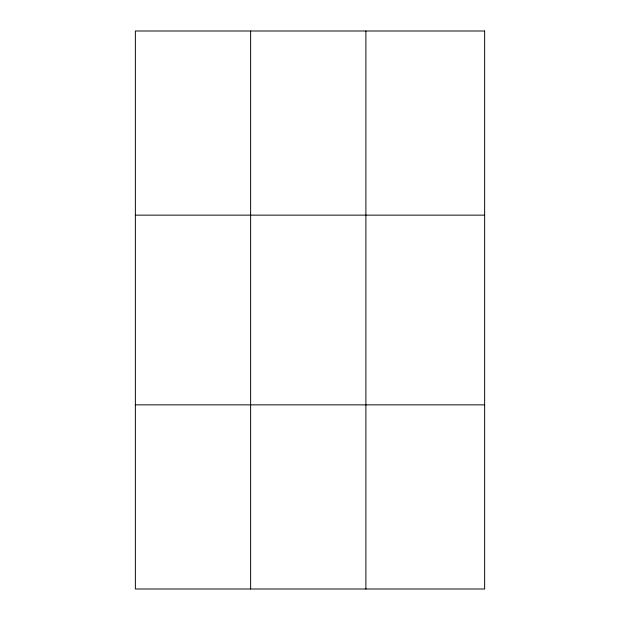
<?xml version="1.0" encoding="UTF-8"?>
<svg xmlns="http://www.w3.org/2000/svg" width="620" height="620" viewBox="0 0 620 620"><rect width="100%" height="100%" fill="white"/><g stroke="black" fill="none" stroke-linecap="round" stroke-linejoin="round"><path stroke-width="0.93" d="M250.627 589L250.627 31M365.885 589L365.885 31M135.362 215.14L484.639 215.14M135.362 404.86L484.639 404.86M484.639 31L484.639 589L135.362 589L135.362 31L484.639 31"/></g></svg>
